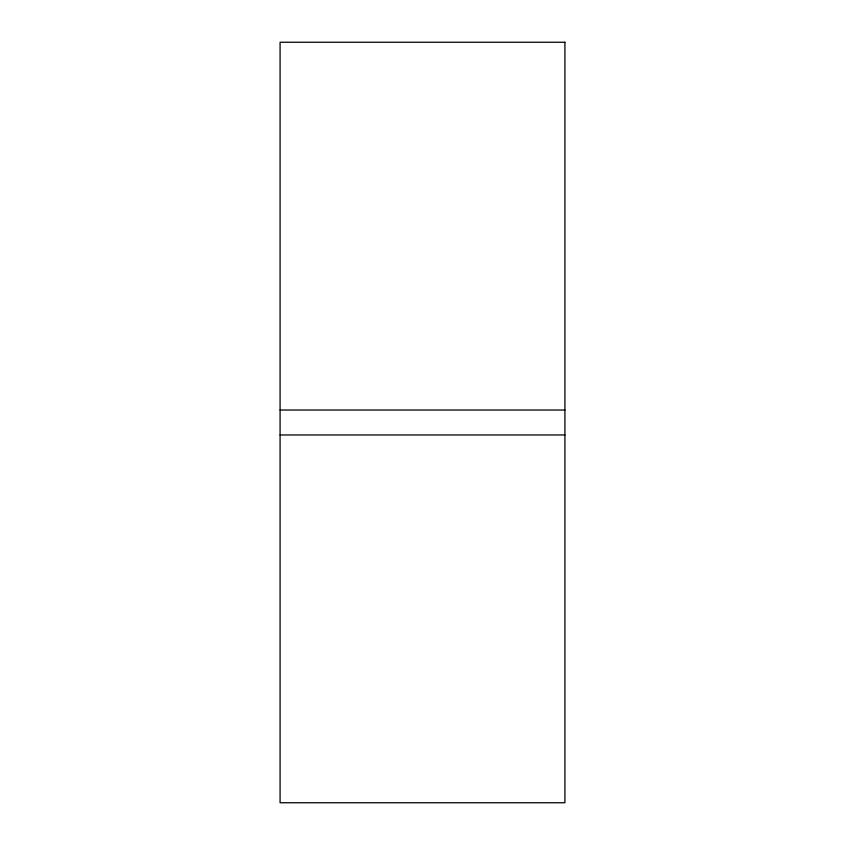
<?xml version="1.0" encoding="UTF-8"?>
<svg xmlns="http://www.w3.org/2000/svg" width="845" height="845" viewBox="0 0 845 845"><rect width="100%" height="100%" fill="white"/><g stroke="black" fill="none" stroke-linecap="round" stroke-linejoin="round"><path stroke-width="1.27" d="M280.086 410.036L564.914 410.036M280.086 434.964L564.914 434.964M564.914 42.25L280.086 42.25L280.086 802.75L564.914 802.75L564.914 42.25"/></g></svg>
